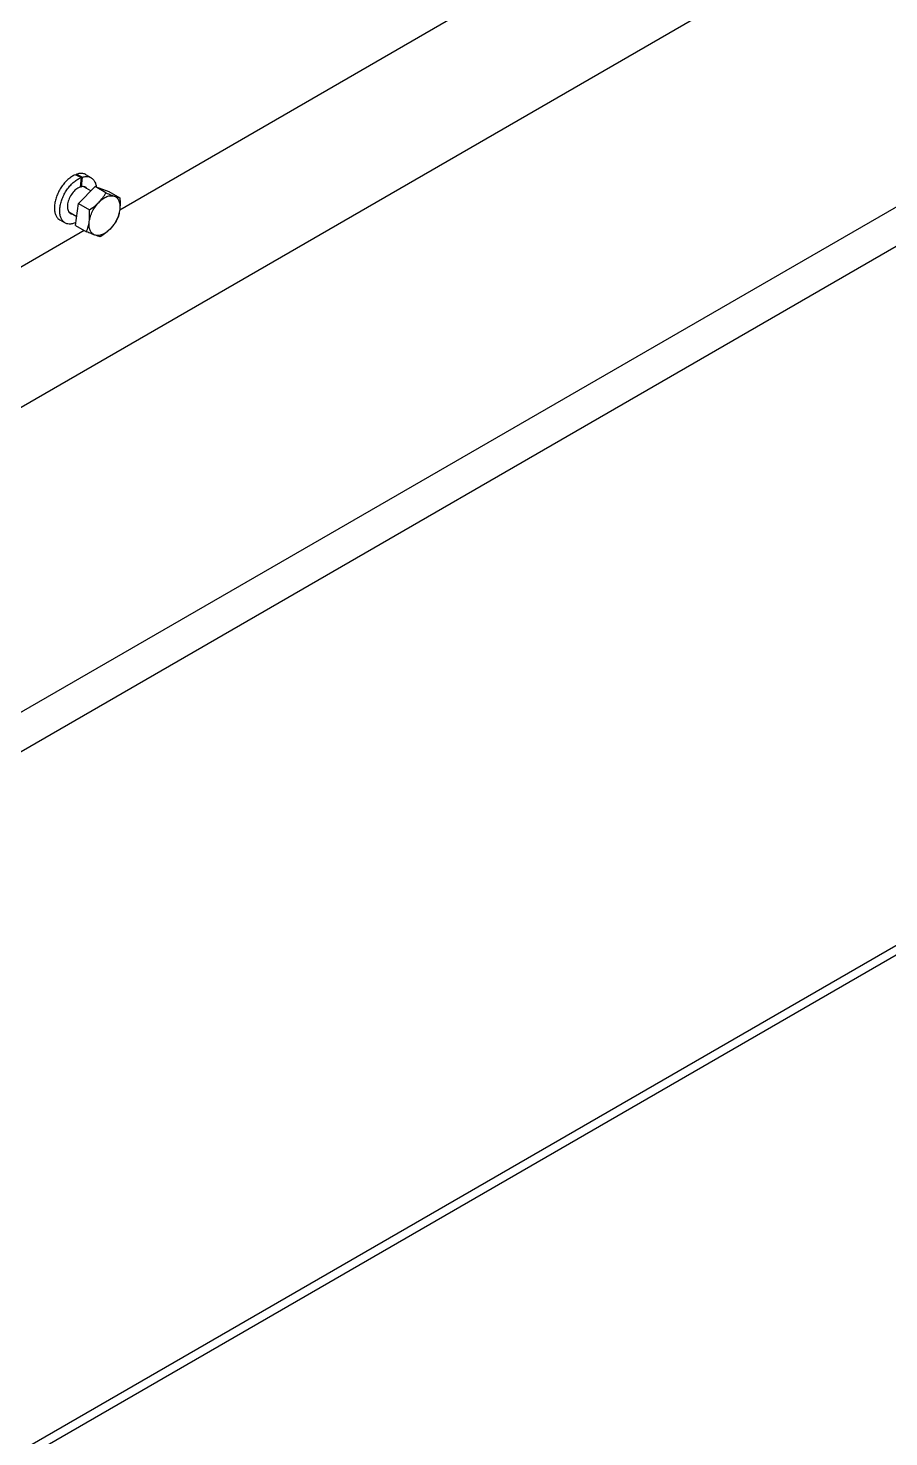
# Model space of a CAD drawing. Header units: millimetres. Extents: x 861 to 27901, y 673 to 17923.
# Drawn here: x 24365.8 to 24647.2, y 6226.5 to 6686.9 of the extents above; entities that cross this region are included whole.
import ezdxf

# ---------------------------------------------------------------- set-up
doc = ezdxf.new("R2010")
doc.units = ezdxf.units.MM
doc.header["$LTSCALE"] = 33.3
doc.layers.add('STRUC', color=4, linetype='Continuous')

msp = doc.modelspace()

# ---------------------------------------------------------------- linework, layer by layer
at = {"color": 7, "linetype": 'Continuous', "lineweight": 25}
for p, q in [((24741.95, 6781.51), (24110.69, 6417.09)), ((24884.36, 6751.09), (24042.28, 6264.97)), ((24828.29, 6731.67), (24098.35, 6310.28)), ((24395.72, 6627.6), (24507.38, 6692.06)), ((24383.13, 6638.12), (24381.09, 6639)), ((24381.53, 6639.17), (24381.48, 6638.83)), ((24381.53, 6639.17), (24383.56, 6638.26)), ((24383.13, 6638.12), (24382.73, 6635.01)), ((24383.16, 6635.13), (24383.56, 6638.26)), ((24386.34, 6638.04), (24384.6, 6639.05)), ((24382.21, 6629.63), (24387.65, 6635.17)), ((24382.77, 6635.31), (24383.16, 6635.13)), ((24386.26, 6633.75), (24383.97, 6635.08)), ((24391.21, 6633.11), (24387.65, 6635.17)), ((24387.65, 6635.17), (24392.17, 6633.53)), ((24392.17, 6633.53), (24395.73, 6631.48)), ((24379.08, 6626.91), (24381.66, 6625.42)), ((24381.28, 6622.45), (24382.21, 6629.63)), ((24382.21, 6629.63), (24385.77, 6627.57)), ((24376.09, 6624.3), (24377.83, 6623.3)), ((24381.28, 6622.45), (24384.84, 6620.4)), ((24272.38, 6556.4), (24384.04, 6620.86))]:
    msp.add_line(p, q, dxfattribs=at)
for points, knots in [([(24381.09, 6639), (24380.7, 6638.81), (24379.92, 6638.42), (24378.76, 6637.51), (24377.66, 6636.4), (24376.67, 6635.11), (24375.81, 6633.69), (24375.12, 6632.2), (24374.63, 6630.68), (24374.35, 6629.2), (24374.3, 6627.82), (24374.47, 6626.58), (24374.87, 6625.54), (24375.41, 6624.76), (24375.89, 6624.46), (24376.1, 6624.33)], [0, 0, 0, 0, 0.078245, 0.15649, 0.234735, 0.31298, 0.391225, 0.46947, 0.547715, 0.62596, 0.704205, 0.78245, 0.860694, 0.938939, 1, 1, 1, 1]), ([(24381.4, 6623.41), (24381.21, 6623.31), (24380.62, 6623.04), (24379.69, 6622.88), (24378.67, 6622.92), (24377.77, 6623.28), (24377.03, 6623.9), (24376.48, 6624.78), (24376.14, 6625.89), (24376.03, 6627.17), (24376.14, 6628.58), (24376.47, 6630.07), (24377.02, 6631.59), (24377.76, 6633.07), (24378.65, 6634.46), (24379.68, 6635.71), (24380.8, 6636.76), (24381.97, 6637.61), (24382.74, 6637.95), (24383.13, 6638.12)], [0, 0, 0, 0, 0.030594, 0.091182, 0.15177, 0.212358, 0.272946, 0.333533, 0.394121, 0.454709, 0.515297, 0.575885, 0.636473, 0.697061, 0.757649, 0.818236, 0.878824, 0.939412, 1, 1, 1, 1]), ([(24384.6, 6639.04), (24384.59, 6639.05), (24384.34, 6639.26), (24383.68, 6639.41), (24382.66, 6639.49), (24381.9, 6639.28), (24381.53, 6639.17)], [0, 0, 0, 0, 0.009562, 0.339708, 0.669854, 1, 1, 1, 1]), ([(24383.56, 6638.26), (24383.94, 6638.34), (24384.68, 6638.5), (24385.68, 6638.37), (24386.55, 6637.97), (24387.26, 6637.29), (24387.75, 6636.36), (24388.01, 6635.58), (24388.03, 6635.09), (24388.04, 6635.03)], [0, 0, 0, 0, 0.163155, 0.32631, 0.489465, 0.65262, 0.815775, 0.97893, 1, 1, 1, 1]), ([(24382.73, 6635.01), (24382.28, 6634.78), (24381.38, 6634.34), (24380.11, 6632.97), (24379.14, 6631.31), (24378.59, 6629.55), (24378.55, 6627.94), (24379.05, 6626.79), (24379.68, 6626.2), (24380.17, 6626.23), (24380.25, 6626.24)], [0, 0, 0, 0, 0.139036, 0.278072, 0.417108, 0.556144, 0.69518, 0.834216, 0.973252, 1, 1, 1, 1]), ([(24385, 6634.48), (24384.8, 6634.71), (24384.34, 6635.23), (24383.58, 6635.16), (24383.16, 6635.13)], [0, 0, 0, 0, 0.445786, 1, 1, 1, 1]), ([(24388.94, 6630.08), (24389.36, 6630.54), (24390.24, 6631.51), (24390.88, 6632.56), (24391.21, 6633.11)], [0, 0, 0, 0, 0.476313, 1, 1, 1, 1]), ([(24391.21, 6633.11), (24391.73, 6632.9), (24392.73, 6632.48), (24393.54, 6632.18), (24393.92, 6632.03)], [0, 0, 0, 0, 0.523687, 1, 1, 1, 1]), ([(24393.92, 6632.03), (24394.27, 6631.91), (24394.99, 6631.66), (24395.48, 6631.54), (24395.73, 6631.48)], [0, 0, 0, 0, 0.476313, 1, 1, 1, 1]), ([(24395.73, 6631.48), (24395.79, 6630.78), (24395.89, 6629.46), (24395.77, 6628.22), (24395.72, 6627.63)], [0, 0, 0, 0, 0.523687, 1, 1, 1, 1]), ([(24385.76, 6623.72), (24385.81, 6624.31), (24385.92, 6625.56), (24385.82, 6626.88), (24385.77, 6627.57)], [0, 0, 0, 0, 0.4763129, 1, 1, 1, 1]), ([(24385.77, 6627.57), (24386.37, 6627.97), (24387.51, 6628.73), (24388.48, 6629.65), (24388.94, 6630.08)], [0, 0, 0, 0, 0.523687, 1, 1, 1, 1]), ([(24395.72, 6627.63), (24395.63, 6627.06), (24395.42, 6625.87), (24395.02, 6624.84), (24394.81, 6624.3)], [0, 0, 0, 0, 0.476313, 1, 1, 1, 1]), ([(24384.84, 6620.4), (24385.06, 6620.94), (24385.46, 6621.97), (24385.66, 6623.16), (24385.76, 6623.72)], [0, 0, 0, 0, 0.523687, 1, 1, 1, 1]), ([(24394.81, 6624.3), (24394.47, 6623.75), (24393.83, 6622.69), (24392.96, 6621.73), (24392.54, 6621.27)], [0, 0, 0, 0, 0.523687, 1, 1, 1, 1]), ([(24387.56, 6619.32), (24387.17, 6619.46), (24386.36, 6619.76), (24385.37, 6620.18), (24384.84, 6620.4)], [0, 0, 0, 0, 0.476313, 1, 1, 1, 1]), ([(24389.36, 6618.76), (24389.11, 6618.82), (24388.62, 6618.95), (24387.9, 6619.2), (24387.56, 6619.32)], [0, 0, 0, 0, 0.523687, 1, 1, 1, 1]), ([(24392.54, 6621.27), (24392.08, 6620.83), (24391.11, 6619.92), (24389.96, 6619.16), (24389.36, 6618.76)], [0, 0, 0, 0, 0.4763129, 1, 1, 1, 1])]:
    msp.add_open_spline(points, degree=3, knots=knots, dxfattribs=at)
for points in [[(24388.94, 6630.08), (24389.36, 6630.47), (24390.21, 6631.25), (24391.55, 6631.95), (24392.83, 6632.28), (24393.56, 6632.12), (24393.92, 6632.03)], [(24393.92, 6632.03), (24394.24, 6631.87), (24394.89, 6631.54), (24395.5, 6630.52), (24395.83, 6629.22), (24395.76, 6628.16), (24395.72, 6627.63)], [(24385.76, 6623.72), (24385.86, 6624.28), (24386.07, 6625.39), (24386.79, 6627.11), (24387.74, 6628.74), (24388.54, 6629.63), (24388.94, 6630.08)], [(24395.72, 6627.63), (24395.62, 6627.07), (24395.41, 6625.96), (24394.69, 6624.24), (24393.74, 6622.61), (24392.94, 6621.72), (24392.54, 6621.27)], [(24387.56, 6619.32), (24387.23, 6619.48), (24386.59, 6619.81), (24385.98, 6620.83), (24385.65, 6622.13), (24385.72, 6623.19), (24385.76, 6623.72)], [(24392.54, 6621.27), (24392.11, 6620.88), (24391.27, 6620.1), (24389.93, 6619.4), (24388.64, 6619.07), (24387.92, 6619.24), (24387.56, 6619.32)]]:
    msp.add_open_spline(points, degree=3, dxfattribs=at)
at = {"layer": 'STRUC', "linetype": 'Continuous', "lineweight": 25}
for p, q in [((24100.93, 6070.42), (25188.78, 6698.43)), ((25191.58, 6696.81), (24103.73, 6068.81))]:
    msp.add_line(p, q, dxfattribs=at)

doc.saveas('drawing.dxf')
